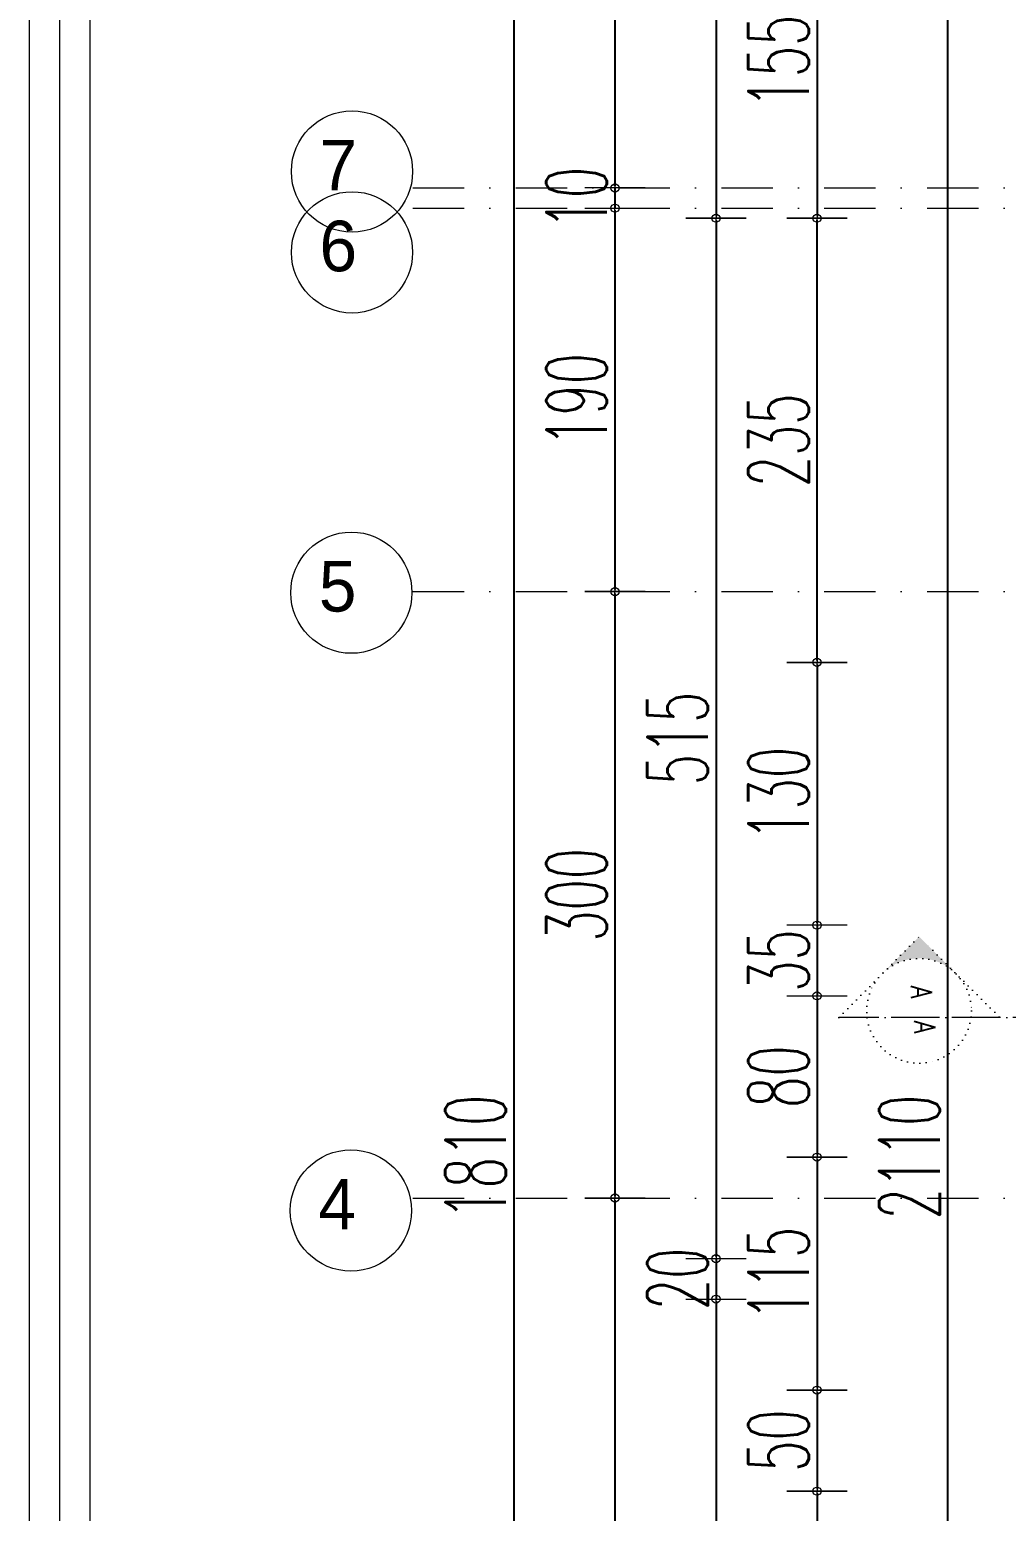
# Model space of a CAD drawing. Header units: millimetres. Extents: x -16104 to 67872, y -88009 to 12107.
# Drawn here: x 10302 to 10786, y -6715 to -5982 of the extents above; entities that cross this region are included whole.
import ezdxf
from ezdxf.enums import TextEntityAlignment as Align

# ---------------------------------------------------------------- set-up
doc = ezdxf.new("R2010")
doc.units = ezdxf.units.MM
for name, pattern in [('ACAD_ISO04W100', [30, 24, -3, 0, -3]), ('ACAD_ISO07W100', [3, 0, -3]), ('DASHDOTX2', [50.8, 25.4, -12.7, 0, -12.7])]:
    doc.linetypes.add(name, pattern=pattern)
doc.layers.get('0').update_dxf_attribs({"color": 241})
for name, color, linetype, lineweight in [('AKS', 1, 'ACAD_ISO07W100', 5), ('akslar', 144, 'Continuous', 20), ('c05', 32, 'Continuous', 13), ('OLCU', 54, 'Continuous', 13)]:
    doc.layers.add(name, color=color, linetype=linetype, lineweight=lineweight)
doc.styles.add('DIM', font='Txttw.shx', dxfattribs={"width": 0.6})
doc.styles.add('DIMENSIONS', font='simplex', dxfattribs={"width": 0.8})
doc.dimstyles.new('50', dxfattribs={"dimscale": 0, "dimtxt": 30, "dimasz": 1, "dimexe": 0, "dimexo": 2, "dimgap": 4, "dimtad": 1, "dimdec": 0, "dimzin": 0, "dimdsep": 46, "dimtxsty": 'DIM', "dimblk1": 'DOT', "dimblk2": 'DOT', "dimsah": 1, "dimcen": 1.5, "dimdle": 3, "dimse1": 1, "dimse2": 1, "dimclrd": 256, "dimclre": 9, "dimclrt": 256, "dimadec": 0, "dimazin": 0, "dimtfac": 0.24, "dimtdec": 0, "dimtix": 1, "dimtmove": 2, "dimatfit": 3, "dimldrblk": 'DOT', "dimfxl": 0, "dimtolj": 1, "dimtzin": 15, "dimarcsym": 0})

# ---------------------------------------------------------------- blocks, each defined once
blk = doc.blocks.new('DOT')
for p, q in [((0, 15), (0, -15)), ((-2, 0), (0, 0)), ((2, 0), (0, 0))]:
    blk.add_line(p, q)
blk.add_circle((0, 0), 2)
blk = doc.blocks.new('*D5811')
at = {"layer": 'Defpoints', "color": 0, "transparency": 16777216}
for p in [(10742.15, -5919.72), (10692.15, -6074.87), (10742.15, -6074.87)]:
    blk.add_point(p, dxfattribs=at)
at = {"layer": 'OLCU', "lineweight": -2, "transparency": 16777216}
blk.add_line((10692.15, -5920.72), (10692.15, -6073.87), dxfattribs=at)
for p, rotation in [((10692.15, -5919.72), 90), ((10692.15, -6074.87), 270)]:
    blk.add_blockref('DOT', p, dxfattribs=dict(at, rotation=rotation))
at = {"layer": 'OLCU', "transparency": 16777216, "insert": (10673.15, -5997.3), "char_height": 30, "attachment_point": 5, "rotation": 90, "style": 'DIM'}
blk.add_mtext('\\A1;155', dxfattribs=at)
blk = doc.blocks.new('*D5812')
at = {"layer": 'Defpoints', "color": 0, "transparency": 16777216}
for p in [(10742.15, -6294.56), (10692.15, -6424.56), (10742.15, -6424.56)]:
    blk.add_point(p, dxfattribs=at)
at = {"layer": 'OLCU', "lineweight": -2, "transparency": 16777216}
blk.add_line((10692.15, -6295.56), (10692.15, -6423.56), dxfattribs=at)
for p, rotation in [((10692.15, -6294.56), 90), ((10692.15, -6424.56), 270)]:
    blk.add_blockref('DOT', p, dxfattribs=dict(at, rotation=rotation))
at = {"layer": 'OLCU', "transparency": 16777216, "insert": (10673.15, -6359.56), "char_height": 30, "attachment_point": 5, "rotation": 90, "style": 'DIM'}
blk.add_mtext('\\A1;130', dxfattribs=at)
blk = doc.blocks.new('*D5813')
at = {"layer": 'Defpoints', "color": 0, "transparency": 16777216}
for p in [(10742.15, -6459.56), (10692.15, -6539.31), (10742.15, -6539.31)]:
    blk.add_point(p, dxfattribs=at)
at = {"layer": 'OLCU', "lineweight": -2, "transparency": 16777216}
blk.add_line((10692.15, -6460.56), (10692.15, -6538.31), dxfattribs=at)
for p, rotation in [((10692.15, -6459.56), 90), ((10692.15, -6539.31), 270)]:
    blk.add_blockref('DOT', p, dxfattribs=dict(at, rotation=rotation))
at = {"layer": 'OLCU', "transparency": 16777216, "insert": (10673.15, -6499.44), "char_height": 30, "attachment_point": 5, "rotation": 90, "style": 'DIM'}
blk.add_mtext('\\A1;80', dxfattribs=at)
blk = doc.blocks.new('*D5814')
at = {"layer": 'Defpoints', "color": 0, "transparency": 16777216}
for p in [(10742.15, -6539.31), (10692.15, -6654.56), (10742.15, -6654.56)]:
    blk.add_point(p, dxfattribs=at)
at = {"layer": 'OLCU', "lineweight": -2, "transparency": 16777216}
blk.add_line((10692.15, -6540.31), (10692.15, -6653.56), dxfattribs=at)
for p, rotation in [((10692.15, -6539.31), 90), ((10692.15, -6654.56), 270)]:
    blk.add_blockref('DOT', p, dxfattribs=dict(at, rotation=rotation))
at = {"layer": 'OLCU', "transparency": 16777216, "insert": (10673.15, -6596.94), "char_height": 30, "attachment_point": 5, "rotation": 90, "style": 'DIM'}
blk.add_mtext('\\A1;115', dxfattribs=at)
blk = doc.blocks.new('*D5817')
at = {"layer": 'Defpoints', "color": 0, "transparency": 16777216}
for p in [(10692.15, -6074.87), (10642.15, -6589.56), (10677.15, -6589.56)]:
    blk.add_point(p, dxfattribs=at)
at = {"layer": 'OLCU', "lineweight": -2, "transparency": 16777216}
blk.add_line((10642.15, -6075.87), (10642.15, -6588.56), dxfattribs=at)
for p, rotation in [((10642.15, -6074.87), 90), ((10642.15, -6589.56), 270)]:
    blk.add_blockref('DOT', p, dxfattribs=dict(at, rotation=rotation))
at = {"layer": 'OLCU', "transparency": 16777216, "insert": (10623.15, -6332.22), "char_height": 30, "attachment_point": 5, "rotation": 90, "style": 'DIM'}
blk.add_mtext('\\A1;515', dxfattribs=at)
blk = doc.blocks.new('*D5818')
at = {"layer": 'Defpoints', "color": 0, "transparency": 16777216}
for p in [(10742.15, -6609.56), (10642.15, -7444.06), (10677.15, -7444.06)]:
    blk.add_point(p, dxfattribs=at)
at = {"layer": 'OLCU', "lineweight": -2, "transparency": 16777216}
blk.add_line((10642.15, -6610.56), (10642.15, -7443.06), dxfattribs=at)
for p, rotation in [((10642.15, -6609.56), 90), ((10642.15, -7444.06), 270)]:
    blk.add_blockref('DOT', p, dxfattribs=dict(at, rotation=rotation))
at = {"layer": 'OLCU', "transparency": 16777216, "insert": (10623.15, -7026.81), "char_height": 30, "attachment_point": 5, "rotation": 90, "style": 'DIM'}
blk.add_mtext('\\A1;835', dxfattribs=at)
blk = doc.blocks.new('*D5820')
at = {"layer": 'Defpoints', "color": 0, "transparency": 16777216}
for p in [(10577.15, -5634.56), (10542.15, -7444.06), (10577.15, -7444.06)]:
    blk.add_point(p, dxfattribs=at)
at = {"layer": 'OLCU', "lineweight": -2, "transparency": 16777216}
blk.add_line((10542.15, -5635.56), (10542.15, -7443.06), dxfattribs=at)
for p, rotation in [((10542.15, -5634.56), 90), ((10542.15, -7444.06), 270)]:
    blk.add_blockref('DOT', p, dxfattribs=dict(at, rotation=rotation))
at = {"layer": 'OLCU', "transparency": 16777216, "insert": (10523.15, -6539.31), "char_height": 30, "attachment_point": 5, "rotation": 90, "style": 'DIM'}
blk.add_mtext('\\A1;1810', dxfattribs=at)
blk = doc.blocks.new('*D5848')
at = {"layer": 'Defpoints', "color": 0, "transparency": 16777216}
for p in [(10692.15, -6424.56), (10692.15, -6459.56), (10692.15, -6459.56)]:
    blk.add_point(p, dxfattribs=at)
at = {"layer": 'OLCU', "lineweight": -2, "transparency": 16777216}
for p, q in [((10692.15, -6423.56), (10692.15, -6422.56)), ((10692.15, -6424.56), (10692.15, -6459.56)), ((10692.15, -6460.56), (10692.15, -6461.56))]:
    blk.add_line(p, q, dxfattribs=at)
for p, rotation in [((10692.15, -6424.56), 270), ((10692.15, -6459.56), 90)]:
    blk.add_blockref('DOT', p, dxfattribs=dict(at, rotation=rotation))
at = {"layer": 'OLCU', "transparency": 16777216, "insert": (10673.15, -6442.06), "char_height": 30, "attachment_point": 5, "rotation": 90, "style": 'DIM'}
blk.add_mtext('\\A1;35', dxfattribs=at)
blk = doc.blocks.new('*D5849')
at = {"layer": 'Defpoints', "color": 0, "transparency": 16777216}
for p in [(10742.15, -6654.56), (10692.15, -6704.56), (10742.15, -6704.56)]:
    blk.add_point(p, dxfattribs=at)
at = {"layer": 'OLCU', "lineweight": -2, "transparency": 16777216}
blk.add_line((10692.15, -6655.56), (10692.15, -6703.56), dxfattribs=at)
for p, rotation in [((10692.15, -6654.56), 90), ((10692.15, -6704.56), 270)]:
    blk.add_blockref('DOT', p, dxfattribs=dict(at, rotation=rotation))
at = {"layer": 'OLCU', "transparency": 16777216, "insert": (10673.15, -6679.56), "char_height": 30, "attachment_point": 5, "rotation": 90, "style": 'DIM'}
blk.add_mtext('\\A1;50', dxfattribs=at)
blk = doc.blocks.new('*D5850')
at = {"layer": 'Defpoints', "color": 0, "transparency": 16777216}
for p in [(10742.15, -6704.56), (10692.15, -6774.56), (10742.15, -6774.56)]:
    blk.add_point(p, dxfattribs=at)
at = {"layer": 'OLCU', "lineweight": -2, "transparency": 16777216}
blk.add_line((10692.15, -6705.56), (10692.15, -6773.56), dxfattribs=at)
for p, rotation in [((10692.15, -6704.56), 90), ((10692.15, -6774.56), 270)]:
    blk.add_blockref('DOT', p, dxfattribs=dict(at, rotation=rotation))
at = {"layer": 'OLCU', "transparency": 16777216, "insert": (10673.15, -6739.56), "char_height": 30, "attachment_point": 5, "rotation": 90, "style": 'DIM'}
blk.add_mtext('\\A1;70', dxfattribs=at)
blk = doc.blocks.new('*D5854')
at = {"layer": 'Defpoints', "color": 0, "transparency": 16777216}
for p in [(10742.15, -5634.56), (10642.15, -6074.87), (10742.15, -6074.87)]:
    blk.add_point(p, dxfattribs=at)
at = {"layer": 'OLCU', "lineweight": -2, "transparency": 16777216}
blk.add_line((10642.15, -5635.56), (10642.15, -6073.87), dxfattribs=at)
for p, rotation in [((10642.15, -5634.56), 90), ((10642.15, -6074.87), 270)]:
    blk.add_blockref('DOT', p, dxfattribs=dict(at, rotation=rotation))
at = {"layer": 'OLCU', "transparency": 16777216, "insert": (10623.15, -5854.72), "char_height": 30, "attachment_point": 5, "rotation": 90, "style": 'DIM'}
blk.add_mtext('\\A1;440', dxfattribs=at)
blk = doc.blocks.new('*D5857')
at = {"layer": 'Defpoints', "color": 0, "transparency": 16777216}
for p in [(10642.15, -6589.56), (10642.15, -6609.56), (10642.15, -6609.56)]:
    blk.add_point(p, dxfattribs=at)
at = {"layer": 'OLCU', "lineweight": -2, "transparency": 16777216}
for p, q in [((10642.15, -6588.56), (10642.15, -6587.56)), ((10642.15, -6589.56), (10642.15, -6609.56)), ((10642.15, -6610.56), (10642.15, -6611.56))]:
    blk.add_line(p, q, dxfattribs=at)
for p, rotation in [((10642.15, -6589.56), 270), ((10642.15, -6609.56), 90)]:
    blk.add_blockref('DOT', p, dxfattribs=dict(at, rotation=rotation))
at = {"layer": 'OLCU', "transparency": 16777216, "insert": (10623.15, -6599.56), "char_height": 30, "attachment_point": 5, "rotation": 90, "style": 'DIM'}
blk.add_mtext('\\A1;20', dxfattribs=at)
blk = doc.blocks.new('*D5868')
at = {"layer": 'Defpoints', "color": 0, "transparency": 16777216}
for p in [(10592.15, -6059.87), (10592.15, -6069.87), (10592.15, -6069.87)]:
    blk.add_point(p, dxfattribs=at)
at = {"layer": 'OLCU', "lineweight": -2, "transparency": 16777216}
for p, q in [((10592.15, -6058.87), (10592.15, -6057.87)), ((10592.15, -6059.87), (10592.15, -6069.87)), ((10592.15, -6070.87), (10592.15, -6071.87))]:
    blk.add_line(p, q, dxfattribs=at)
for p, rotation in [((10592.15, -6059.87), 270), ((10592.15, -6069.87), 90)]:
    blk.add_blockref('DOT', p, dxfattribs=dict(at, rotation=rotation))
at = {"layer": 'OLCU', "transparency": 16777216, "insert": (10573.15, -6064.87), "char_height": 30, "attachment_point": 5, "rotation": 90, "style": 'DIM'}
blk.add_mtext('\\A1;10', dxfattribs=at)
blk = doc.blocks.new('*D5869')
at = {"layer": 'Defpoints', "color": 0, "transparency": 16777216}
for p in [(10592.15, -6069.87), (10592.15, -6259.56), (10592.15, -6259.56)]:
    blk.add_point(p, dxfattribs=at)
at = {"layer": 'OLCU', "lineweight": -2, "transparency": 16777216}
blk.add_line((10592.15, -6070.87), (10592.15, -6258.56), dxfattribs=at)
for p, rotation in [((10592.15, -6069.87), 90), ((10592.15, -6259.56), 270)]:
    blk.add_blockref('DOT', p, dxfattribs=dict(at, rotation=rotation))
at = {"layer": 'OLCU', "transparency": 16777216, "insert": (10573.15, -6164.72), "char_height": 30, "attachment_point": 5, "rotation": 90, "style": 'DIM'}
blk.add_mtext('\\A1;190', dxfattribs=at)
blk = doc.blocks.new('*D5870')
at = {"layer": 'Defpoints', "color": 0, "transparency": 16777216}
for p in [(10592.15, -6259.56), (10592.15, -6559.56), (10592.15, -6559.56)]:
    blk.add_point(p, dxfattribs=at)
at = {"layer": 'OLCU', "lineweight": -2, "transparency": 16777216}
blk.add_line((10592.15, -6260.56), (10592.15, -6558.56), dxfattribs=at)
for p, rotation in [((10592.15, -6259.56), 90), ((10592.15, -6559.56), 270)]:
    blk.add_blockref('DOT', p, dxfattribs=dict(at, rotation=rotation))
at = {"layer": 'OLCU', "transparency": 16777216, "insert": (10573.15, -6409.56), "char_height": 30, "attachment_point": 5, "rotation": 90, "style": 'DIM'}
blk.add_mtext('\\A1;300', dxfattribs=at)
blk = doc.blocks.new('*D5879')
at = {"layer": 'Defpoints', "color": 0, "transparency": 16777216}
for p in [(10742.15, -6459.56), (10692.15, -6539.31), (10742.15, -6539.31)]:
    blk.add_point(p, dxfattribs=at)
at = {"layer": 'OLCU', "lineweight": -2, "transparency": 16777216}
blk.add_line((10692.15, -6460.56), (10692.15, -6538.31), dxfattribs=at)
for p, rotation in [((10692.15, -6459.56), 90), ((10692.15, -6539.31), 270)]:
    blk.add_blockref('DOT', p, dxfattribs=dict(at, rotation=rotation))
at = {"layer": 'OLCU', "transparency": 16777216, "insert": (10673.15, -6499.44), "char_height": 30, "attachment_point": 5, "rotation": 90, "style": 'DIM'}
blk.add_mtext('\\A1;80', dxfattribs=at)
blk = doc.blocks.new('*D5888')
at = {"layer": 'Defpoints', "color": 0, "transparency": 16777216}
for p in [(10592.15, -5644.57), (10592.15, -6059.87), (10592.15, -6059.87)]:
    blk.add_point(p, dxfattribs=at)
at = {"layer": 'OLCU', "lineweight": -2, "transparency": 16777216}
blk.add_line((10592.15, -5645.57), (10592.15, -6058.87), dxfattribs=at)
for p, rotation in [((10592.15, -5644.57), 90), ((10592.15, -6059.87), 270)]:
    blk.add_blockref('DOT', p, dxfattribs=dict(at, rotation=rotation))
at = {"layer": 'OLCU', "transparency": 16777216, "insert": (10573.15, -5852.22), "char_height": 30, "attachment_point": 5, "rotation": 90, "style": 'DIM'}
blk.add_mtext('\\A1;415', dxfattribs=at)
blk = doc.blocks.new('*D5889')
at = {"layer": 'Defpoints', "color": 0, "transparency": 16777216}
for p in [(10592.15, -6559.56), (10592.15, -6969.56), (10592.15, -6969.56)]:
    blk.add_point(p, dxfattribs=at)
at = {"layer": 'OLCU', "lineweight": -2, "transparency": 16777216}
blk.add_line((10592.15, -6560.56), (10592.15, -6968.56), dxfattribs=at)
for p, rotation in [((10592.15, -6559.56), 90), ((10592.15, -6969.56), 270)]:
    blk.add_blockref('DOT', p, dxfattribs=dict(at, rotation=rotation))
at = {"layer": 'OLCU', "transparency": 16777216, "insert": (10573.15, -6764.56), "char_height": 30, "attachment_point": 5, "rotation": 90, "style": 'DIM'}
blk.add_mtext('\\A1;400', dxfattribs=at)
blk = doc.blocks.new('*D5899')
at = {"layer": 'Defpoints', "color": 0, "transparency": 16777216}
for p in [(10756.85, -5484.56), (10756.85, -5484.56), (10756.85, -7594.06)]:
    blk.add_point(p, dxfattribs=at)
at = {"layer": 'OLCU', "lineweight": -2, "transparency": 16777216}
blk.add_line((10756.85, -7593.06), (10756.85, -5485.56), dxfattribs=at)
for p, rotation in [((10756.85, -5484.56), 90), ((10756.85, -7594.06), 270)]:
    blk.add_blockref('DOT', p, dxfattribs=dict(at, rotation=rotation))
at = {"layer": 'OLCU', "transparency": 16777216, "insert": (10737.85, -6539.31), "char_height": 30, "attachment_point": 5, "rotation": 90, "style": 'DIM'}
blk.add_mtext('\\A1;2110', dxfattribs=at)
blk = doc.blocks.new('*D5914')
at = {"layer": 'Defpoints', "color": 0, "transparency": 16777216}
for p in [(10692.15, -6074.87), (10692.15, -6074.87), (10692.15, -6294.56)]:
    blk.add_point(p, dxfattribs=at)
at = {"layer": 'OLCU', "lineweight": -2, "transparency": 16777216}
blk.add_line((10692.15, -6293.56), (10692.15, -6075.87), dxfattribs=at)
for p, rotation in [((10692.15, -6074.87), 90), ((10692.15, -6294.56), 270)]:
    blk.add_blockref('DOT', p, dxfattribs=dict(at, rotation=rotation))
at = {"layer": 'OLCU', "transparency": 16777216, "insert": (10673.15, -6184.72), "char_height": 30, "attachment_point": 5, "rotation": 90, "style": 'DIM'}
blk.add_mtext('\\A1;235', dxfattribs=at)

msp = doc.modelspace()

# ---------------------------------------------------------------- hatches: boundary and pattern name
at = {"layer": 'AKS'}
msp.add_hatch(color=1, dxfattribs=at).paths.add_polyline_path([(10760.99, -6448.56), (10742.66, -6430.22), (10724.32, -6448.56, -0.198912), (10742.65, -6440.96, -0.198912)])
msp.add_hatch(color=1, dxfattribs=at).paths.add_polyline_path([(10760.99, -6448.56), (10742.66, -6430.22), (10724.32, -6448.56, -0.198912), (10742.65, -6440.96, -0.198912)])

# ---------------------------------------------------------------- linework, layer by layer
at = {"layer": 'AKS', "color": 1, "linetype": 'ACAD_ISO07W100'}
for p, q in [((10702.98, -6470.24), (10742.66, -6430.22)), ((10782.3, -6469.88), (10745.63, -6433.2))]:
    msp.add_line(p, q, dxfattribs=at)
at = {"layer": 'AKS', "color": 1, "linetype": 'ACAD_ISO04W100'}
msp.add_line((13311.33, -6470.24), (10702.98, -6470.24), dxfattribs=at)
at = {"layer": 'AKS', "linetype": 'ByBlock'}
for centre in [(10462.01, -6051.74), (10462.01, -6091.74), (10461.68, -6260.09), (10461.45, -6565.74)]:
    msp.add_circle(centre, 30, dxfattribs=at)
at = {"layer": 'AKS', "color": 1, "linetype": 'ACAD_ISO07W100'}
msp.add_circle((10742.65, -6466.89), 25.93, dxfattribs=at)
at = {"layer": 'akslar', "linetype": 'DASHDOTX2'}
for p, q in [((10492.15, -6059.87), (13542.15, -6059.87)), ((10492.15, -6069.87), (11911.65, -6069.87)), ((10492.15, -6259.56), (13542.15, -6259.56)), ((10492.15, -6559.56), (13542.15, -6559.56))]:
    msp.add_line(p, q, dxfattribs=at)
at = {"layer": 'c05'}
for points in [[(13832.7, -8120.02), (13832.7, -8330.26), (10302.44, -8330.26), (10302.44, -4952.49), (13832.7, -4952.49), (13832.7, -6808.57)], [(13817.7, -8120.02), (13817.7, -8315.26), (10317.44, -8315.26), (10317.44, -4967.49), (13817.7, -4967.49), (13817.7, -6808.57)], [(13802.7, -8120.02), (13802.7, -8300.26), (10332.44, -8300.26), (10332.44, -4982.49), (13802.7, -4982.49), (13802.7, -6808.57)]]:
    msp.add_lwpolyline(points, dxfattribs=at)

# ---------------------------------------------------------------- texts
at = {"layer": 'AKS', "color": 1, "style": 'DIMENSIONS', "width": 0.8}
for p in [(10743.76, -6457.77), (10745.36, -6475.09)]:
    msp.add_text('A', height=10.37, rotation=269.57786, dxfattribs=at).set_placement(p, align=Align.MIDDLE)
at = {"layer": 'AKS', "char_height": 25, "width": 35.6591, "attachment_point": 1}
for s, insert in [('7', (10445.92, -6036.08)), ('6', (10445.92, -6076.08)), ('5', (10445.59, -6244.42)), ('4', (10445.36, -6550.08))]:
    msp.add_mtext(s, dxfattribs=dict(at, insert=insert))

# ---------------------------------------------------------------- dimensions: what is measured, and where the dimension line sits
at = {"layer": 'OLCU'}
for base, p1, p2, text, picture, middle in [((10756.85, -5484.56), (10756.85, -7594.06), (10756.85, -5484.56), '2110', '*D5899', (10737.85, -6539.31)), ((10542.15, -7444.06), (10577.15, -5634.56), (10577.15, -7444.06), '1810', '*D5820', (10523.15, -6539.31)), ((10592.15, -6059.87), (10592.15, -5644.57), (10592.15, -6059.87), '415', '*D5888', (10573.15, -5852.22)), ((10592.15, -6069.87), (10592.15, -6059.87), (10592.15, -6069.87), '10', '*D5868', (10573.15, -6064.87)), ((10592.15, -6259.56), (10592.15, -6069.87), (10592.15, -6259.56), '190', '*D5869', (10573.15, -6164.72)), ((10692.15, -6074.87), (10692.15, -6294.56), (10692.15, -6074.87), '235', '*D5914', (10673.15, -6184.72)), ((10592.15, -6559.56), (10592.15, -6259.56), (10592.15, -6559.56), '300', '*D5870', (10573.15, -6409.56)), ((10592.15, -6969.56), (10592.15, -6559.56), (10592.15, -6969.56), '400', '*D5889', (10573.15, -6764.56))]:
    dim = msp.add_linear_dim(base=base, p1=p1, p2=p2, angle=90, text=text, dimstyle='50', override={"dimscale": 1}, dxfattribs=at)
    dim.commit()
    dim.dimension.update_dxf_attribs({"geometry": picture, "text_midpoint": middle})
for base, p1, p2, picture, middle in [((10642.15, -6074.87), (10742.15, -5634.56), (10742.15, -6074.87), '*D5854', (10623.15, -5854.72)), ((10692.15, -6074.87), (10742.15, -5919.72), (10742.15, -6074.87), '*D5811', (10673.15, -5997.3)), ((10642.15, -6589.56), (10692.15, -6074.87), (10677.15, -6589.56), '*D5817', (10623.15, -6332.22)), ((10692.15, -6424.56), (10742.15, -6294.56), (10742.15, -6424.56), '*D5812', (10673.15, -6359.56)), ((10692.15, -6459.56), (10692.15, -6424.56), (10692.15, -6459.56), '*D5848', (10673.15, -6442.06)), ((10692.15, -6539.31), (10742.15, -6459.56), (10742.15, -6539.31), '*D5813', (10673.15, -6499.44)), ((10692.15, -6539.31), (10742.15, -6459.56), (10742.15, -6539.31), '*D5879', (10673.15, -6499.44)), ((10692.15, -6654.56), (10742.15, -6539.31), (10742.15, -6654.56), '*D5814', (10673.15, -6596.94)), ((10642.15, -6609.56), (10642.15, -6589.56), (10642.15, -6609.56), '*D5857', (10623.15, -6599.56)), ((10642.15117101, -7444.06011155), (10742.15117101, -6609.56011155), (10677.15117101, -7444.06011155), '*D5818', (10623.15117101, -7026.81011155)), ((10692.15, -6704.56), (10742.15, -6654.56), (10742.15, -6704.56), '*D5849', (10673.15, -6679.56)), ((10692.15, -6774.56), (10742.15, -6704.56), (10742.15, -6774.56), '*D5850', (10673.15, -6739.56))]:
    dim = msp.add_linear_dim(base=base, p1=p1, p2=p2, angle=90, dimstyle='50', override={"dimscale": 1}, dxfattribs=at)
    dim.commit()
    dim.dimension.update_dxf_attribs({"geometry": picture, "text_midpoint": middle})

doc.saveas('drawing.dxf')
